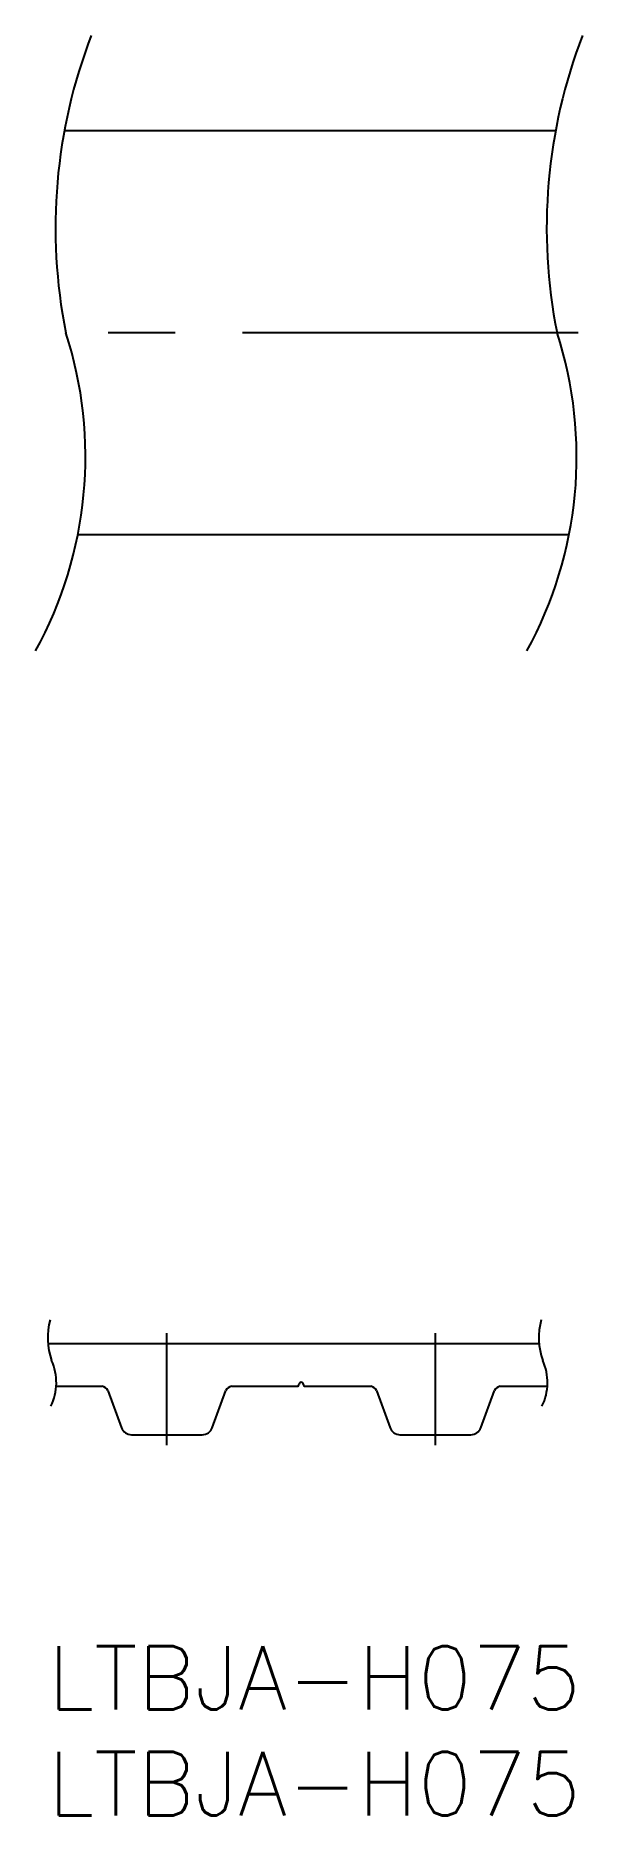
# Model space of a CAD drawing. Extents: x -0.6 to 25.3, y -8 to 76.2.
import ezdxf

# ---------------------------------------------------------------- set-up
doc = ezdxf.new("R2010")
doc.units = 0
doc.header["$LTSCALE"] = 0.5
doc.linetypes.add('CENTER', pattern=[50.8, 31.75, -6.35, 6.35, -6.35])
for name, color, linetype in [('MSM_CENTER', 1, 'CENTER'), ('MSM_CONTINUOUS', 7, 'CONTINUOUS'), ('MSM_NARROW', 5, 'CONTINUOUS'), ('MSM_PART_NUMBER', 7, 'CONTINUOUS')]:
    doc.layers.add(name, color=color, linetype=linetype)
doc.styles.get("Standard").update_dxf_attribs({"font": 'txt.shx', "height": 3, "bigfont": 'bigfont.shx'})

# ---------------------------------------------------------------- blocks, each defined once
blk = doc.blocks.new('*U10')
at = {"layer": 'MSM_PART_NUMBER'}
blk.add_text('LTBJA-H075', height=3, dxfattribs=at).set_placement((0, -3))
blk = doc.blocks.new('*U11')
at = {"layer": 'MSM_PART_NUMBER'}
blk.add_text('LTBJA-H075', height=3, dxfattribs=at).set_placement((0, -8))

msp = doc.modelspace()

# ---------------------------------------------------------------- linework, layer by layer
at = {"layer": 'MSM_CENTER'}
for p, q in [((25.071, 62.109), (-0.155, 62.109)), ((5.624, 9.5), (5.624, 14.8)), ((18.324, 9.5), (18.324, 14.8))]:
    msp.add_line(p, q, dxfattribs=at)
at = {"layer": 'MSM_CONTINUOUS'}
for p, q in [((24.003, 71.659), (0.777, 71.659)), ((24.64, 52.559), (1.414, 52.559)), ((23.225, 14.3), (0, 14.3)), ((0.392, 12.29), (2.564, 12.29)), ((2.836, 12.09), (3.477, 10.329)), ((7.77, 10.329), (8.411, 12.09)), ((8.684, 12.29), (11.774, 12.29)), ((12.174, 12.29), (15.264, 12.29)), ((15.536, 12.09), (16.177, 10.329)), ((20.47, 10.329), (21.111, 12.09)), ((21.384, 12.29), (23.618, 12.29)), ((3.947, 10), (7.3, 10)), ((16.647, 10), (20, 10))]:
    msp.add_line(p, q, dxfattribs=at)
for centre, radius, start, end in [((2.519, 11.943), 0.35, 24.85682, 82.64888), ((8.728, 11.943), 0.35, 97.35112, 155.14318), ((11.774, 12.39), 0.1, 270, 0.00009), ((11.974, 12.39), 0.1, 0, 180.00001), ((12.174, 12.39), 0.1, 180, 270), ((15.219, 11.943), 0.35, 24.85682, 82.64888), ((21.428, 11.943), 0.35, 97.35112, 155.14318), ((3.947, 10.5), 0.5, 200, 270), ((7.3, 10.5), 0.5, 270, 340), ((16.647, 10.5), 0.5, 200, 270), ((20, 10.5), 0.5, 270, 340)]:
    msp.add_arc(centre, radius, start, end, dxfattribs=at)
at = {"layer": 'MSM_NARROW'}
for centre, radius, start, end in [((25.678, 67.062), 25.322, 158.94623, 191.27883), ((48.904, 67.062), 25.322, 158.94623, 191.27883), ((-17.249, 56.239), 19.023, 331.1714, 17.97522), ((5.977, 56.239), 19.023, 331.1714, 17.97522), ((3.249, 14.594), 3.262, 164.95291, 199.45229), ((26.474, 14.594), 3.262, 164.95291, 199.45229), ((-2.109, 12.468), 2.507, 333.54037, 24.48411), ((21.117, 12.468), 2.507, 333.54037, 24.48411)]:
    msp.add_arc(centre, radius, start, end, dxfattribs=at)

# ---------------------------------------------------------------- block references
at = {"layer": 'MSM_CONTINUOUS'}
for name in ['*U10', '*U11']:
    msp.add_blockref(name, (0, 0), dxfattribs=at)

doc.saveas('drawing.dxf')
